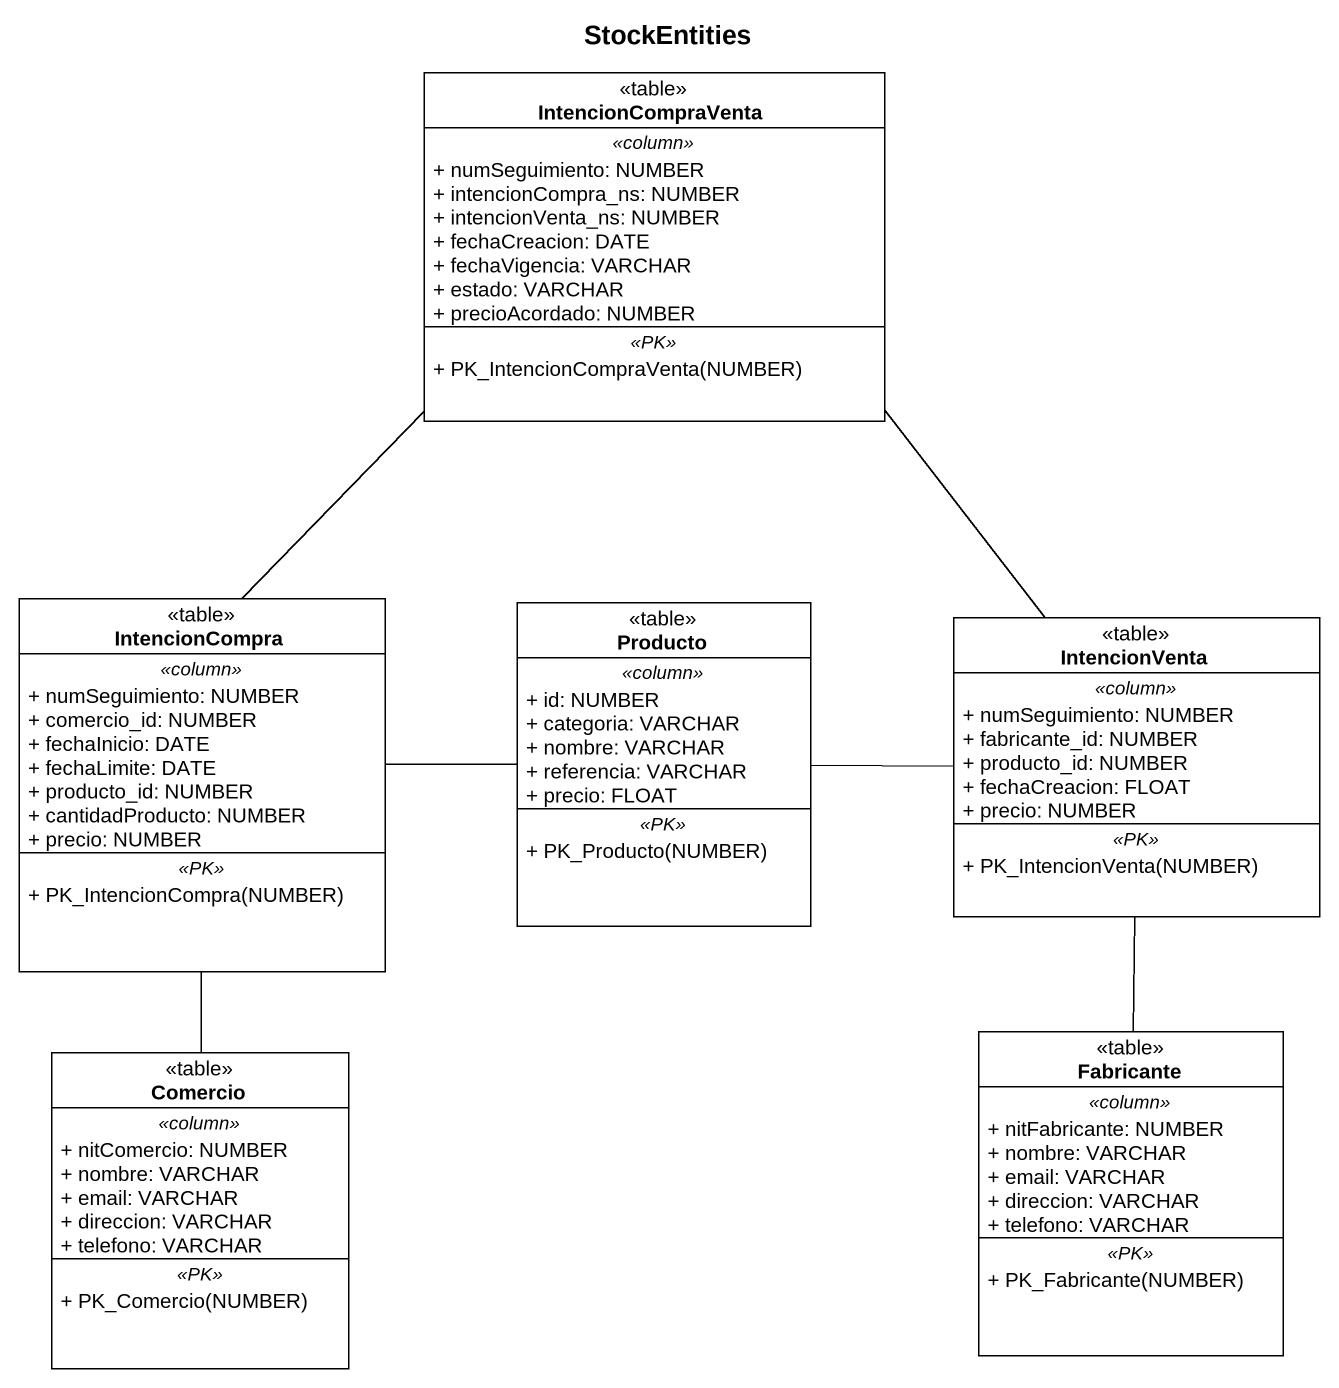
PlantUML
@startuml
title StockEntities
hide circle
hide empty members
skinparam classAttributeIconSize 0
class IntencionCompraVenta <<table>> {
  .. <<column>> ..
  + numSeguimiento: NUMBER
  + intencionCompra_ns: NUMBER
  + intencionVenta_ns: NUMBER
  + fechaCreacion: DATE
  + fechaVigencia: VARCHAR
  + estado: VARCHAR
  + precioAcordado: NUMBER
  .. <<PK>> ..
  + PK_IntencionCompraVenta(NUMBER)
}
class IntencionCompra <<table>> {
  .. <<column>> ..
  + numSeguimiento: NUMBER
  + comercio_id: NUMBER
  + fechaInicio: DATE
  + fechaLimite: DATE
  + producto_id: NUMBER
  + cantidadProducto: NUMBER
  + precio: NUMBER
  .. <<PK>> ..
  + PK_IntencionCompra(NUMBER)
}
class Producto <<table>> {
  .. <<column>> ..
  + id: NUMBER
  + categoria: VARCHAR
  + nombre: VARCHAR
  + referencia: VARCHAR
  + precio: FLOAT
  .. <<PK>> ..
  + PK_Producto(NUMBER)
}
class IntencionVenta <<table>> {
  .. <<column>> ..
  + numSeguimiento: NUMBER
  + fabricante_id: NUMBER
  + producto_id: NUMBER
  + fechaCreacion: FLOAT
  + precio: NUMBER
  .. <<PK>> ..
  + PK_IntencionVenta(NUMBER)
}
class Comercio <<table>> {
  .. <<column>> ..
  + nitComercio: NUMBER
  + nombre: VARCHAR
  + email: VARCHAR
  + direccion: VARCHAR
  + telefono: VARCHAR
  .. <<PK>> ..
  + PK_Comercio(NUMBER)
}
class Fabricante <<table>> {
  .. <<column>> ..
  + nitFabricante: NUMBER
  + nombre: VARCHAR
  + email: VARCHAR
  + direccion: VARCHAR
  + telefono: VARCHAR
  .. <<PK>> ..
  + PK_Fabricante(NUMBER)
}
IntencionCompraVenta -- IntencionCompra
IntencionCompraVenta -- IntencionVenta
IntencionCompra -right- Producto
Producto -right- IntencionVenta
Comercio -up- IntencionCompra
Fabricante -up- IntencionVenta
@enduml
